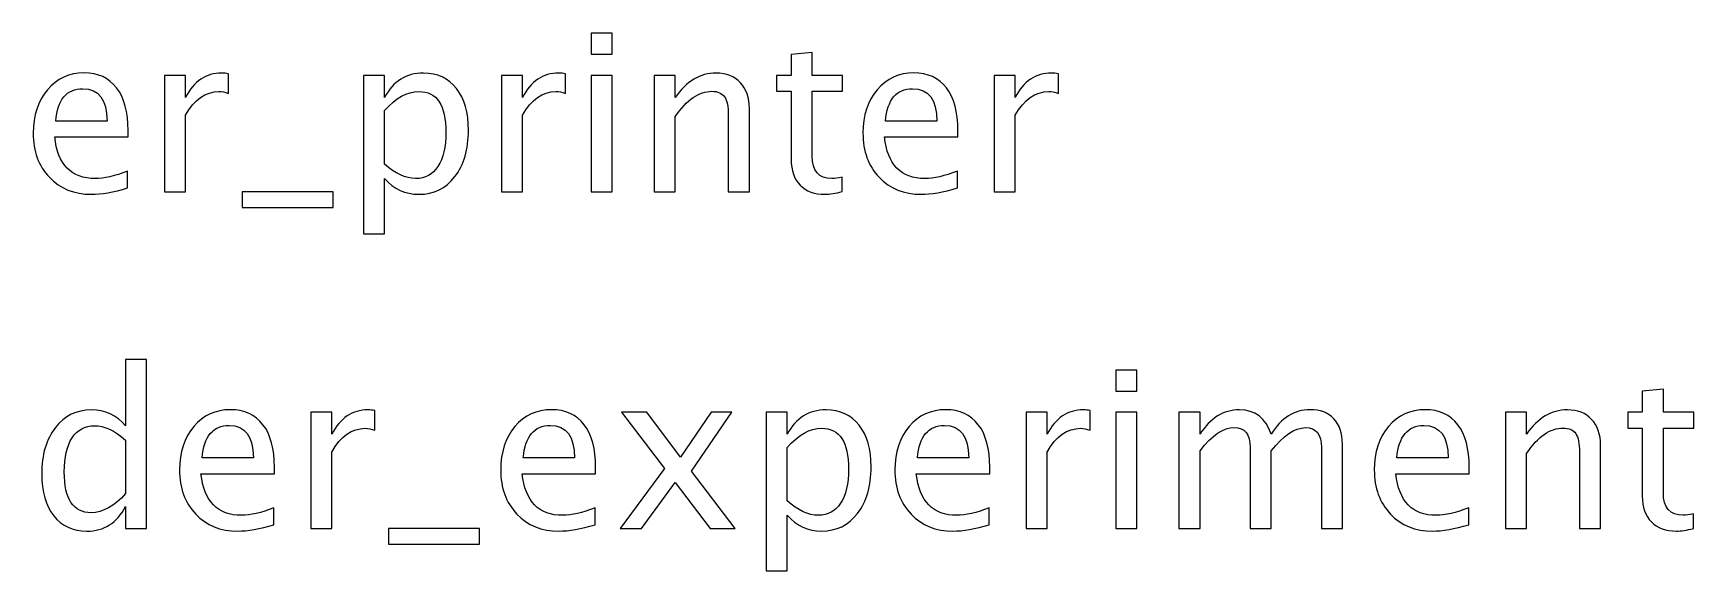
# Model space of a CAD drawing. Header units: centimetres. Extents: x -58 to 57, y -40 to 59.
# Drawn here: x 16.87 to 56.99, y 46.02 to 59 of the extents above; entities that cross this region are included whole.
import ezdxf

# ---------------------------------------------------------------- set-up
doc = ezdxf.new("R2010")
doc.units = ezdxf.units.CM
doc.header["$MEASUREMENT"] = 0
doc.layers.add('Layer 1', color=7, linetype='Continuous')

msp = doc.modelspace()

# ---------------------------------------------------------------- linework, layer by layer
at = {"layer": 'Layer 1'}
for points, knots in [([(30.34905, 58.48832), (30.34905, 58.48832), (30.34905, 58.99632), (30.34905, 58.99632), (30.34905, 58.99632), (30.34905, 58.99632), (30.85705, 58.99632), (30.85705, 58.99632), (30.85705, 58.99632), (30.85705, 58.99632), (30.85705, 58.48832), (30.85705, 58.48832), (30.85705, 58.48832), (30.85705, 58.48832), (30.34905, 58.48832), (30.34905, 58.48832)], [0, 0, 0, 0, 0.2, 0.2, 0.2, 0.2, 0.4, 0.4, 0.4, 0.4, 0.6, 0.6, 0.6, 0.6, 1, 1, 1, 1]), ([(36.41683, 55.17132), (36.25984, 55.12811), (36.12314, 55.10694), (36.0076, 55.10694), (36.0076, 55.10694), (35.74831, 55.10694), (35.54635, 55.18102), (35.40171, 55.32919), (35.40171, 55.32919), (35.25619, 55.47736), (35.18387, 55.68285), (35.18387, 55.94655), (35.18387, 55.94655), (35.18387, 55.94655), (35.18387, 57.59402), (35.18387, 57.59402), (35.18387, 57.59402), (35.18387, 57.59402), (34.83285, 57.59402), (34.83285, 57.59402), (34.83285, 57.59402), (34.83285, 57.59402), (34.83285, 57.97503), (34.83285, 57.97503), (34.83285, 57.97503), (34.83285, 57.97503), (35.18387, 57.97503), (35.18387, 57.97503), (35.18387, 57.97503), (35.18387, 57.97503), (35.18387, 58.48214), (35.18387, 58.48214), (35.18387, 58.48214), (35.18387, 58.48214), (35.69187, 58.53065), (35.69187, 58.53065), (35.69187, 58.53065), (35.69187, 58.53065), (35.69187, 57.97503), (35.69187, 57.97503), (35.69187, 57.97503), (35.69187, 57.97503), (36.42741, 57.97503), (36.42741, 57.97503), (36.42741, 57.97503), (36.42741, 57.97503), (36.42741, 57.59402), (36.42741, 57.59402), (36.42741, 57.59402), (36.42741, 57.59402), (35.69187, 57.59402), (35.69187, 57.59402), (35.69187, 57.59402), (35.69187, 57.59402), (35.69187, 56.03827), (35.69187, 56.03827), (35.69187, 56.03827), (35.69187, 55.67138), (35.8515, 55.48794), (36.16988, 55.48794), (36.16988, 55.48794), (36.23779, 55.48794), (36.31981, 55.49941), (36.41683, 55.52145), (36.41683, 55.52145), (36.41683, 55.52145), (36.41683, 55.17132), (36.41683, 55.17132)], [0, 0, 0, 0, 0.05555556, 0.05555556, 0.05555556, 0.05555556, 0.11111111, 0.11111111, 0.11111111, 0.11111111, 0.16666667, 0.16666667, 0.16666667, 0.16666667, 0.22222222, 0.22222222, 0.22222222, 0.22222222, 0.27777778, 0.27777778, 0.27777778, 0.27777778, 0.33333333, 0.33333333, 0.33333333, 0.33333333, 0.38888889, 0.38888889, 0.38888889, 0.38888889, 0.44444444, 0.44444444, 0.44444444, 0.44444444, 0.5, 0.5, 0.5, 0.5, 0.55555556, 0.55555556, 0.55555556, 0.55555556, 0.61111111, 0.61111111, 0.61111111, 0.61111111, 0.66666667, 0.66666667, 0.66666667, 0.66666667, 0.72222222, 0.72222222, 0.72222222, 0.72222222, 0.77777778, 0.77777778, 0.77777778, 0.77777778, 0.83333333, 0.83333333, 0.83333333, 0.83333333, 0.88888889, 0.88888889, 0.88888889, 0.88888889, 1, 1, 1, 1]), ([(19.15278, 55.2604), (18.81147, 55.15809), (18.51954, 55.10694), (18.27613, 55.10694), (18.27613, 55.10694), (17.86073, 55.10694), (17.52295, 55.24452), (17.26277, 55.51881), (17.26277, 55.51881), (17.0026, 55.79309), (16.87207, 56.14852), (16.87207, 56.58596), (16.87207, 56.58596), (16.87207, 57.01018), (16.98672, 57.35855), (17.21691, 57.63107), (17.21691, 57.63107), (17.4471, 57.90271), (17.74167, 58.03853), (18.10062, 58.03853), (18.10062, 58.03853), (18.44017, 58.03853), (18.70299, 57.9177), (18.8882, 57.67605), (18.8882, 57.67605), (19.0734, 57.43439), (19.16601, 57.0922), (19.16601, 56.64858), (19.16601, 56.64858), (19.16601, 56.64858), (19.16336, 56.49336), (19.16336, 56.49336), (19.16336, 56.49336), (19.16336, 56.49336), (17.39065, 56.49336), (17.39065, 56.49336), (17.39065, 56.49336), (17.46474, 55.82308), (17.79194, 55.48794), (18.37138, 55.48794), (18.37138, 55.48794), (18.58393, 55.48794), (18.8441, 55.54791), (19.15278, 55.66786), (19.15278, 55.66786), (19.15278, 55.66786), (19.15278, 55.2604), (19.15278, 55.2604)], [0, 0, 0, 0, 0.07692308, 0.07692308, 0.07692308, 0.07692308, 0.15384615, 0.15384615, 0.15384615, 0.15384615, 0.23076923, 0.23076923, 0.23076923, 0.23076923, 0.30769231, 0.30769231, 0.30769231, 0.30769231, 0.38461538, 0.38461538, 0.38461538, 0.38461538, 0.46153846, 0.46153846, 0.46153846, 0.46153846, 0.53846154, 0.53846154, 0.53846154, 0.53846154, 0.61538462, 0.61538462, 0.61538462, 0.61538462, 0.69230769, 0.69230769, 0.69230769, 0.69230769, 0.76923077, 0.76923077, 0.76923077, 0.76923077, 0.84615385, 0.84615385, 0.84615385, 0.84615385, 1, 1, 1, 1]), ([(20.04266, 55.17044), (20.04266, 55.17044), (20.04266, 57.97503), (20.04266, 57.97503), (20.04266, 57.97503), (20.04266, 57.97503), (20.55066, 57.97503), (20.55066, 57.97503), (20.55066, 57.97503), (20.55066, 57.97503), (20.55066, 57.44498), (20.55066, 57.44498), (20.55066, 57.44498), (20.75263, 57.83744), (21.04543, 58.03323), (21.42996, 58.03323), (21.42996, 58.03323), (21.48199, 58.03323), (21.53668, 58.02882), (21.59312, 58.02), (21.59312, 58.02), (21.59312, 58.02), (21.59312, 57.54464), (21.59312, 57.54464), (21.59312, 57.54464), (21.50493, 57.57374), (21.42731, 57.58873), (21.36029, 57.58873), (21.36029, 57.58873), (21.03749, 57.58873), (20.76762, 57.39823), (20.55066, 57.01635), (20.55066, 57.01635), (20.55066, 57.01635), (20.55066, 55.17044), (20.55066, 55.17044), (20.55066, 55.17044), (20.55066, 55.17044), (20.04266, 55.17044), (20.04266, 55.17044)], [0, 0, 0, 0, 0.09090909, 0.09090909, 0.09090909, 0.09090909, 0.18181818, 0.18181818, 0.18181818, 0.18181818, 0.27272727, 0.27272727, 0.27272727, 0.27272727, 0.36363636, 0.36363636, 0.36363636, 0.36363636, 0.45454545, 0.45454545, 0.45454545, 0.45454545, 0.54545455, 0.54545455, 0.54545455, 0.54545455, 0.63636364, 0.63636364, 0.63636364, 0.63636364, 0.72727273, 0.72727273, 0.72727273, 0.72727273, 0.81818182, 0.81818182, 0.81818182, 0.81818182, 1, 1, 1, 1]), ([(24.85366, 54.14915), (24.85366, 54.14915), (24.85366, 57.97503), (24.85366, 57.97503), (24.85366, 57.97503), (24.85366, 57.97503), (25.36166, 57.97503), (25.36166, 57.97503), (25.36166, 57.97503), (25.36166, 57.97503), (25.36166, 57.44498), (25.36166, 57.44498), (25.36166, 57.44498), (25.5698, 57.83744), (25.88289, 58.03323), (26.30005, 58.03323), (26.30005, 58.03323), (26.63784, 58.03323), (26.9033, 57.91064), (27.09733, 57.66458), (27.09733, 57.66458), (27.29136, 57.41852), (27.38837, 57.0825), (27.38837, 56.65652), (27.38837, 56.65652), (27.38837, 56.19261), (27.27813, 55.81779), (27.05852, 55.5338), (27.05852, 55.5338), (26.83892, 55.24893), (26.54964, 55.10694), (26.19157, 55.10694), (26.19157, 55.10694), (25.85908, 55.10694), (25.58215, 55.23394), (25.36166, 55.48882), (25.36166, 55.48882), (25.36166, 55.48882), (25.36166, 54.14915), (25.36166, 54.14915), (25.36166, 54.14915), (25.36166, 54.14915), (24.85366, 54.14915), (24.85366, 54.14915)], [0, 0, 0, 0, 0.08333333, 0.08333333, 0.08333333, 0.08333333, 0.16666667, 0.16666667, 0.16666667, 0.16666667, 0.25, 0.25, 0.25, 0.25, 0.33333333, 0.33333333, 0.33333333, 0.33333333, 0.41666667, 0.41666667, 0.41666667, 0.41666667, 0.5, 0.5, 0.5, 0.5, 0.58333333, 0.58333333, 0.58333333, 0.58333333, 0.66666667, 0.66666667, 0.66666667, 0.66666667, 0.75, 0.75, 0.75, 0.75, 0.83333333, 0.83333333, 0.83333333, 0.83333333, 1, 1, 1, 1]), ([(28.18388, 55.17044), (28.18388, 55.17044), (28.18388, 57.97503), (28.18388, 57.97503), (28.18388, 57.97503), (28.18388, 57.97503), (28.69188, 57.97503), (28.69188, 57.97503), (28.69188, 57.97503), (28.69188, 57.97503), (28.69188, 57.44498), (28.69188, 57.44498), (28.69188, 57.44498), (28.89385, 57.83744), (29.18665, 58.03323), (29.57118, 58.03323), (29.57118, 58.03323), (29.62321, 58.03323), (29.6779, 58.02882), (29.73434, 58.02), (29.73434, 58.02), (29.73434, 58.02), (29.73434, 57.54464), (29.73434, 57.54464), (29.73434, 57.54464), (29.64615, 57.57374), (29.56853, 57.58873), (29.50151, 57.58873), (29.50151, 57.58873), (29.17871, 57.58873), (28.90884, 57.39823), (28.69188, 57.01635), (28.69188, 57.01635), (28.69188, 57.01635), (28.69188, 55.17044), (28.69188, 55.17044), (28.69188, 55.17044), (28.69188, 55.17044), (28.18388, 55.17044), (28.18388, 55.17044)], [0, 0, 0, 0, 0.09090909, 0.09090909, 0.09090909, 0.09090909, 0.18181818, 0.18181818, 0.18181818, 0.18181818, 0.27272727, 0.27272727, 0.27272727, 0.27272727, 0.36363636, 0.36363636, 0.36363636, 0.36363636, 0.45454545, 0.45454545, 0.45454545, 0.45454545, 0.54545455, 0.54545455, 0.54545455, 0.54545455, 0.63636364, 0.63636364, 0.63636364, 0.63636364, 0.72727273, 0.72727273, 0.72727273, 0.72727273, 0.81818182, 0.81818182, 0.81818182, 0.81818182, 1, 1, 1, 1]), ([(30.34905, 55.17044), (30.34905, 55.17044), (30.34905, 57.97503), (30.34905, 57.97503), (30.34905, 57.97503), (30.34905, 57.97503), (30.85705, 57.97503), (30.85705, 57.97503), (30.85705, 57.97503), (30.85705, 57.97503), (30.85705, 55.17044), (30.85705, 55.17044), (30.85705, 55.17044), (30.85705, 55.17044), (30.34905, 55.17044), (30.34905, 55.17044)], [0, 0, 0, 0, 0.2, 0.2, 0.2, 0.2, 0.4, 0.4, 0.4, 0.4, 0.6, 0.6, 0.6, 0.6, 1, 1, 1, 1]), ([(31.87834, 55.17044), (31.87834, 55.17044), (31.87834, 57.97503), (31.87834, 57.97503), (31.87834, 57.97503), (31.87834, 57.97503), (32.38634, 57.97503), (32.38634, 57.97503), (32.38634, 57.97503), (32.38634, 57.97503), (32.38634, 57.44498), (32.38634, 57.44498), (32.38634, 57.44498), (32.65533, 57.83744), (32.98518, 58.03323), (33.375, 58.03323), (33.375, 58.03323), (33.62018, 58.03323), (33.81509, 57.9565), (33.95885, 57.80216), (33.95885, 57.80216), (34.10261, 57.64871), (34.17493, 57.44145), (34.17493, 57.18216), (34.17493, 57.18216), (34.17493, 57.18216), (34.17493, 55.17044), (34.17493, 55.17044), (34.17493, 55.17044), (34.17493, 55.17044), (33.66692, 55.17044), (33.66692, 55.17044), (33.66692, 55.17044), (33.66692, 55.17044), (33.66692, 57.01635), (33.66692, 57.01635), (33.66692, 57.01635), (33.66692, 57.22449), (33.63606, 57.37266), (33.5752, 57.46085), (33.5752, 57.46085), (33.51347, 57.54993), (33.41204, 57.59402), (33.27005, 57.59402), (33.27005, 57.59402), (32.95784, 57.59402), (32.66327, 57.3903), (32.38634, 56.98284), (32.38634, 56.98284), (32.38634, 56.98284), (32.38634, 55.17044), (32.38634, 55.17044), (32.38634, 55.17044), (32.38634, 55.17044), (31.87834, 55.17044), (31.87834, 55.17044)], [0, 0, 0, 0, 0.06666667, 0.06666667, 0.06666667, 0.06666667, 0.13333333, 0.13333333, 0.13333333, 0.13333333, 0.2, 0.2, 0.2, 0.2, 0.26666667, 0.26666667, 0.26666667, 0.26666667, 0.33333333, 0.33333333, 0.33333333, 0.33333333, 0.4, 0.4, 0.4, 0.4, 0.46666667, 0.46666667, 0.46666667, 0.46666667, 0.53333333, 0.53333333, 0.53333333, 0.53333333, 0.6, 0.6, 0.6, 0.6, 0.66666667, 0.66666667, 0.66666667, 0.66666667, 0.73333333, 0.73333333, 0.73333333, 0.73333333, 0.8, 0.8, 0.8, 0.8, 0.86666667, 0.86666667, 0.86666667, 0.86666667, 1, 1, 1, 1]), ([(39.20024, 55.2604), (38.85893, 55.15809), (38.567, 55.10694), (38.32359, 55.10694), (38.32359, 55.10694), (37.90819, 55.10694), (37.57041, 55.24452), (37.31023, 55.51881), (37.31023, 55.51881), (37.05006, 55.79309), (36.91953, 56.14852), (36.91953, 56.58596), (36.91953, 56.58596), (36.91953, 57.01018), (37.03418, 57.35855), (37.26437, 57.63107), (37.26437, 57.63107), (37.49456, 57.90271), (37.78913, 58.03853), (38.14808, 58.03853), (38.14808, 58.03853), (38.48763, 58.03853), (38.75045, 57.9177), (38.93566, 57.67605), (38.93566, 57.67605), (39.12086, 57.43439), (39.21347, 57.0922), (39.21347, 56.64858), (39.21347, 56.64858), (39.21347, 56.64858), (39.21082, 56.49336), (39.21082, 56.49336), (39.21082, 56.49336), (39.21082, 56.49336), (37.43811, 56.49336), (37.43811, 56.49336), (37.43811, 56.49336), (37.5122, 55.82308), (37.8394, 55.48794), (38.41884, 55.48794), (38.41884, 55.48794), (38.63139, 55.48794), (38.89156, 55.54791), (39.20024, 55.66786), (39.20024, 55.66786), (39.20024, 55.66786), (39.20024, 55.2604), (39.20024, 55.2604)], [0, 0, 0, 0, 0.07692308, 0.07692308, 0.07692308, 0.07692308, 0.15384615, 0.15384615, 0.15384615, 0.15384615, 0.23076923, 0.23076923, 0.23076923, 0.23076923, 0.30769231, 0.30769231, 0.30769231, 0.30769231, 0.38461538, 0.38461538, 0.38461538, 0.38461538, 0.46153846, 0.46153846, 0.46153846, 0.46153846, 0.53846154, 0.53846154, 0.53846154, 0.53846154, 0.61538462, 0.61538462, 0.61538462, 0.61538462, 0.69230769, 0.69230769, 0.69230769, 0.69230769, 0.76923077, 0.76923077, 0.76923077, 0.76923077, 0.84615385, 0.84615385, 0.84615385, 0.84615385, 1, 1, 1, 1]), ([(40.09012, 55.17044), (40.09012, 55.17044), (40.09012, 57.97503), (40.09012, 57.97503), (40.09012, 57.97503), (40.09012, 57.97503), (40.59812, 57.97503), (40.59812, 57.97503), (40.59812, 57.97503), (40.59812, 57.97503), (40.59812, 57.44498), (40.59812, 57.44498), (40.59812, 57.44498), (40.80009, 57.83744), (41.09289, 58.03323), (41.47742, 58.03323), (41.47742, 58.03323), (41.52945, 58.03323), (41.58414, 58.02882), (41.64058, 58.02), (41.64058, 58.02), (41.64058, 58.02), (41.64058, 57.54464), (41.64058, 57.54464), (41.64058, 57.54464), (41.55239, 57.57374), (41.47477, 57.58873), (41.40775, 57.58873), (41.40775, 57.58873), (41.08495, 57.58873), (40.81508, 57.39823), (40.59812, 57.01635), (40.59812, 57.01635), (40.59812, 57.01635), (40.59812, 55.17044), (40.59812, 55.17044), (40.59812, 55.17044), (40.59812, 55.17044), (40.09012, 55.17044), (40.09012, 55.17044)], [0, 0, 0, 0, 0.09090909, 0.09090909, 0.09090909, 0.09090909, 0.18181818, 0.18181818, 0.18181818, 0.18181818, 0.27272727, 0.27272727, 0.27272727, 0.27272727, 0.36363636, 0.36363636, 0.36363636, 0.36363636, 0.45454545, 0.45454545, 0.45454545, 0.45454545, 0.54545455, 0.54545455, 0.54545455, 0.54545455, 0.63636364, 0.63636364, 0.63636364, 0.63636364, 0.72727273, 0.72727273, 0.72727273, 0.72727273, 0.81818182, 0.81818182, 0.81818182, 0.81818182, 1, 1, 1, 1]), ([(17.41711, 56.87436), (17.41711, 56.87436), (18.65536, 56.87436), (18.65536, 56.87436), (18.65536, 56.87436), (18.65536, 57.39647), (18.46045, 57.65752), (18.07152, 57.65752), (18.07152, 57.65752), (17.67993, 57.65752), (17.46209, 57.39647), (17.41711, 56.87436)], [0, 0, 0, 0, 0.25, 0.25, 0.25, 0.25, 0.5, 0.5, 0.5, 0.5, 1, 1, 1, 1]), ([(25.36166, 55.83895), (25.6236, 55.60524), (25.87319, 55.48794), (26.11043, 55.48794), (26.11043, 55.48794), (26.34415, 55.48794), (26.52495, 55.58584), (26.65195, 55.78075), (26.65195, 55.78075), (26.77983, 55.97566), (26.84333, 56.24994), (26.84333, 56.60448), (26.84333, 56.60448), (26.84333, 57.26065), (26.62637, 57.58873), (26.19245, 57.58873), (26.19245, 57.58873), (25.90847, 57.58873), (25.63154, 57.43527), (25.36166, 57.12748), (25.36166, 57.12748), (25.36166, 57.12748), (25.36166, 55.83895), (25.36166, 55.83895)], [0, 0, 0, 0, 0.14285714, 0.14285714, 0.14285714, 0.14285714, 0.28571429, 0.28571429, 0.28571429, 0.28571429, 0.42857143, 0.42857143, 0.42857143, 0.42857143, 0.57142857, 0.57142857, 0.57142857, 0.57142857, 0.71428571, 0.71428571, 0.71428571, 0.71428571, 1, 1, 1, 1]), ([(37.46457, 56.87436), (37.46457, 56.87436), (38.70282, 56.87436), (38.70282, 56.87436), (38.70282, 56.87436), (38.70282, 57.39647), (38.50791, 57.65752), (38.11898, 57.65752), (38.11898, 57.65752), (37.72739, 57.65752), (37.50955, 57.39647), (37.46457, 56.87436)], [0, 0, 0, 0, 0.25, 0.25, 0.25, 0.25, 0.5, 0.5, 0.5, 0.5, 1, 1, 1, 1]), ([(21.92208, 54.78944), (21.92208, 54.78944), (21.92208, 55.17044), (21.92208, 55.17044), (21.92208, 55.17044), (21.92208, 55.17044), (24.12341, 55.17044), (24.12341, 55.17044), (24.12341, 55.17044), (24.12341, 55.17044), (24.12341, 54.78944), (24.12341, 54.78944), (24.12341, 54.78944), (24.12341, 54.78944), (21.92208, 54.78944), (21.92208, 54.78944)], [0, 0, 0, 0, 0.2, 0.2, 0.2, 0.2, 0.4, 0.4, 0.4, 0.4, 0.6, 0.6, 0.6, 0.6, 1, 1, 1, 1]), ([(19.10383, 47.03891), (19.10383, 47.03891), (19.10383, 47.56543), (19.10383, 47.56543), (19.10383, 47.56543), (18.89657, 47.17208), (18.58436, 46.97541), (18.1672, 46.97541), (18.1672, 46.97541), (17.82854, 46.97541), (17.56219, 47.098), (17.36816, 47.34406), (17.36816, 47.34406), (17.17413, 47.59013), (17.07712, 47.92615), (17.07712, 48.35213), (17.07712, 48.35213), (17.07712, 48.81779), (17.18736, 49.19262), (17.40697, 49.47661), (17.40697, 49.47661), (17.62745, 49.75971), (17.91673, 49.9017), (18.27568, 49.9017), (18.27568, 49.9017), (18.60818, 49.9017), (18.88511, 49.7747), (19.10383, 49.51982), (19.10383, 49.51982), (19.10383, 49.51982), (19.10383, 51.11879), (19.10383, 51.11879), (19.10383, 51.11879), (19.10383, 51.11879), (19.61183, 51.11879), (19.61183, 51.11879), (19.61183, 51.11879), (19.61183, 51.11879), (19.61183, 47.03891), (19.61183, 47.03891), (19.61183, 47.03891), (19.61183, 47.03891), (19.10383, 47.03891), (19.10383, 47.03891)], [0, 0, 0, 0, 0.08333333, 0.08333333, 0.08333333, 0.08333333, 0.16666667, 0.16666667, 0.16666667, 0.16666667, 0.25, 0.25, 0.25, 0.25, 0.33333333, 0.33333333, 0.33333333, 0.33333333, 0.41666667, 0.41666667, 0.41666667, 0.41666667, 0.5, 0.5, 0.5, 0.5, 0.58333333, 0.58333333, 0.58333333, 0.58333333, 0.66666667, 0.66666667, 0.66666667, 0.66666667, 0.75, 0.75, 0.75, 0.75, 0.83333333, 0.83333333, 0.83333333, 0.83333333, 1, 1, 1, 1]), ([(43.02656, 50.35679), (43.02656, 50.35679), (43.02656, 50.86479), (43.02656, 50.86479), (43.02656, 50.86479), (43.02656, 50.86479), (43.53456, 50.86479), (43.53456, 50.86479), (43.53456, 50.86479), (43.53456, 50.86479), (43.53456, 50.35679), (43.53456, 50.35679), (43.53456, 50.35679), (43.53456, 50.35679), (43.02656, 50.35679), (43.02656, 50.35679)], [0, 0, 0, 0, 0.2, 0.2, 0.2, 0.2, 0.4, 0.4, 0.4, 0.4, 0.6, 0.6, 0.6, 0.6, 1, 1, 1, 1]), ([(56.98334, 47.03979), (56.82635, 46.99658), (56.68965, 46.97541), (56.57411, 46.97541), (56.57411, 46.97541), (56.31482, 46.97541), (56.11286, 47.04949), (55.96822, 47.19766), (55.96822, 47.19766), (55.8227, 47.34583), (55.75038, 47.55132), (55.75038, 47.81502), (55.75038, 47.81502), (55.75038, 47.81502), (55.75038, 49.46249), (55.75038, 49.46249), (55.75038, 49.46249), (55.75038, 49.46249), (55.39936, 49.46249), (55.39936, 49.46249), (55.39936, 49.46249), (55.39936, 49.46249), (55.39936, 49.8435), (55.39936, 49.8435), (55.39936, 49.8435), (55.39936, 49.8435), (55.75038, 49.8435), (55.75038, 49.8435), (55.75038, 49.8435), (55.75038, 49.8435), (55.75038, 50.35061), (55.75038, 50.35061), (55.75038, 50.35061), (55.75038, 50.35061), (56.25838, 50.39912), (56.25838, 50.39912), (56.25838, 50.39912), (56.25838, 50.39912), (56.25838, 49.8435), (56.25838, 49.8435), (56.25838, 49.8435), (56.25838, 49.8435), (56.99392, 49.8435), (56.99392, 49.8435), (56.99392, 49.8435), (56.99392, 49.8435), (56.99392, 49.46249), (56.99392, 49.46249), (56.99392, 49.46249), (56.99392, 49.46249), (56.25838, 49.46249), (56.25838, 49.46249), (56.25838, 49.46249), (56.25838, 49.46249), (56.25838, 47.90674), (56.25838, 47.90674), (56.25838, 47.90674), (56.25838, 47.53985), (56.41801, 47.35641), (56.73639, 47.35641), (56.73639, 47.35641), (56.8043, 47.35641), (56.88632, 47.36788), (56.98334, 47.38992), (56.98334, 47.38992), (56.98334, 47.38992), (56.98334, 47.03979), (56.98334, 47.03979)], [0, 0, 0, 0, 0.05555556, 0.05555556, 0.05555556, 0.05555556, 0.11111111, 0.11111111, 0.11111111, 0.11111111, 0.16666667, 0.16666667, 0.16666667, 0.16666667, 0.22222222, 0.22222222, 0.22222222, 0.22222222, 0.27777778, 0.27777778, 0.27777778, 0.27777778, 0.33333333, 0.33333333, 0.33333333, 0.33333333, 0.38888889, 0.38888889, 0.38888889, 0.38888889, 0.44444444, 0.44444444, 0.44444444, 0.44444444, 0.5, 0.5, 0.5, 0.5, 0.55555556, 0.55555556, 0.55555556, 0.55555556, 0.61111111, 0.61111111, 0.61111111, 0.61111111, 0.66666667, 0.66666667, 0.66666667, 0.66666667, 0.72222222, 0.72222222, 0.72222222, 0.72222222, 0.77777778, 0.77777778, 0.77777778, 0.77777778, 0.83333333, 0.83333333, 0.83333333, 0.83333333, 0.88888889, 0.88888889, 0.88888889, 0.88888889, 1, 1, 1, 1]), ([(22.68805, 47.12887), (22.34674, 47.02656), (22.05481, 46.97541), (21.8114, 46.97541), (21.8114, 46.97541), (21.396, 46.97541), (21.05822, 47.11299), (20.79804, 47.38728), (20.79804, 47.38728), (20.53787, 47.66156), (20.40734, 48.01699), (20.40734, 48.45443), (20.40734, 48.45443), (20.40734, 48.87865), (20.52199, 49.22702), (20.75218, 49.49954), (20.75218, 49.49954), (20.98237, 49.77118), (21.27694, 49.907), (21.63589, 49.907), (21.63589, 49.907), (21.97544, 49.907), (22.23826, 49.78617), (22.42347, 49.54452), (22.42347, 49.54452), (22.60867, 49.30286), (22.70128, 48.96067), (22.70128, 48.51705), (22.70128, 48.51705), (22.70128, 48.51705), (22.69863, 48.36183), (22.69863, 48.36183), (22.69863, 48.36183), (22.69863, 48.36183), (20.92592, 48.36183), (20.92592, 48.36183), (20.92592, 48.36183), (21.00001, 47.69155), (21.32721, 47.35641), (21.90665, 47.35641), (21.90665, 47.35641), (22.1192, 47.35641), (22.37937, 47.41638), (22.68805, 47.53633), (22.68805, 47.53633), (22.68805, 47.53633), (22.68805, 47.12887), (22.68805, 47.12887)], [0, 0, 0, 0, 0.07692308, 0.07692308, 0.07692308, 0.07692308, 0.15384615, 0.15384615, 0.15384615, 0.15384615, 0.23076923, 0.23076923, 0.23076923, 0.23076923, 0.30769231, 0.30769231, 0.30769231, 0.30769231, 0.38461538, 0.38461538, 0.38461538, 0.38461538, 0.46153846, 0.46153846, 0.46153846, 0.46153846, 0.53846154, 0.53846154, 0.53846154, 0.53846154, 0.61538462, 0.61538462, 0.61538462, 0.61538462, 0.69230769, 0.69230769, 0.69230769, 0.69230769, 0.76923077, 0.76923077, 0.76923077, 0.76923077, 0.84615385, 0.84615385, 0.84615385, 0.84615385, 1, 1, 1, 1]), ([(23.57793, 47.03891), (23.57793, 47.03891), (23.57793, 49.8435), (23.57793, 49.8435), (23.57793, 49.8435), (23.57793, 49.8435), (24.08593, 49.8435), (24.08593, 49.8435), (24.08593, 49.8435), (24.08593, 49.8435), (24.08593, 49.31345), (24.08593, 49.31345), (24.08593, 49.31345), (24.2879, 49.70591), (24.5807, 49.9017), (24.96523, 49.9017), (24.96523, 49.9017), (25.01726, 49.9017), (25.07195, 49.89729), (25.12839, 49.88847), (25.12839, 49.88847), (25.12839, 49.88847), (25.12839, 49.41311), (25.12839, 49.41311), (25.12839, 49.41311), (25.0402, 49.44221), (24.96258, 49.4572), (24.89556, 49.4572), (24.89556, 49.4572), (24.57276, 49.4572), (24.30289, 49.2667), (24.08593, 48.88482), (24.08593, 48.88482), (24.08593, 48.88482), (24.08593, 47.03891), (24.08593, 47.03891), (24.08593, 47.03891), (24.08593, 47.03891), (23.57793, 47.03891), (23.57793, 47.03891)], [0, 0, 0, 0, 0.09090909, 0.09090909, 0.09090909, 0.09090909, 0.18181818, 0.18181818, 0.18181818, 0.18181818, 0.27272727, 0.27272727, 0.27272727, 0.27272727, 0.36363636, 0.36363636, 0.36363636, 0.36363636, 0.45454545, 0.45454545, 0.45454545, 0.45454545, 0.54545455, 0.54545455, 0.54545455, 0.54545455, 0.63636364, 0.63636364, 0.63636364, 0.63636364, 0.72727273, 0.72727273, 0.72727273, 0.72727273, 0.81818182, 0.81818182, 0.81818182, 0.81818182, 1, 1, 1, 1]), ([(30.44739, 47.12887), (30.10608, 47.02656), (29.81415, 46.97541), (29.57074, 46.97541), (29.57074, 46.97541), (29.15534, 46.97541), (28.81756, 47.11299), (28.55738, 47.38728), (28.55738, 47.38728), (28.29721, 47.66156), (28.16668, 48.01699), (28.16668, 48.45443), (28.16668, 48.45443), (28.16668, 48.87865), (28.28133, 49.22702), (28.51152, 49.49954), (28.51152, 49.49954), (28.74171, 49.77118), (29.03628, 49.907), (29.39523, 49.907), (29.39523, 49.907), (29.73478, 49.907), (29.9976, 49.78617), (30.18281, 49.54452), (30.18281, 49.54452), (30.36801, 49.30286), (30.46062, 48.96067), (30.46062, 48.51705), (30.46062, 48.51705), (30.46062, 48.51705), (30.45797, 48.36183), (30.45797, 48.36183), (30.45797, 48.36183), (30.45797, 48.36183), (28.68526, 48.36183), (28.68526, 48.36183), (28.68526, 48.36183), (28.75935, 47.69155), (29.08655, 47.35641), (29.66599, 47.35641), (29.66599, 47.35641), (29.87854, 47.35641), (30.13871, 47.41638), (30.44739, 47.53633), (30.44739, 47.53633), (30.44739, 47.53633), (30.44739, 47.12887), (30.44739, 47.12887)], [0, 0, 0, 0, 0.07692308, 0.07692308, 0.07692308, 0.07692308, 0.15384615, 0.15384615, 0.15384615, 0.15384615, 0.23076923, 0.23076923, 0.23076923, 0.23076923, 0.30769231, 0.30769231, 0.30769231, 0.30769231, 0.38461538, 0.38461538, 0.38461538, 0.38461538, 0.46153846, 0.46153846, 0.46153846, 0.46153846, 0.53846154, 0.53846154, 0.53846154, 0.53846154, 0.61538462, 0.61538462, 0.61538462, 0.61538462, 0.69230769, 0.69230769, 0.69230769, 0.69230769, 0.76923077, 0.76923077, 0.76923077, 0.76923077, 0.84615385, 0.84615385, 0.84615385, 0.84615385, 1, 1, 1, 1]), ([(31.05681, 47.03891), (31.05681, 47.03891), (32.12485, 48.48618), (32.12485, 48.48618), (32.12485, 48.48618), (32.12485, 48.48618), (31.08856, 49.8435), (31.08856, 49.8435), (31.08856, 49.8435), (31.08856, 49.8435), (31.69446, 49.8435), (31.69446, 49.8435), (31.69446, 49.8435), (31.69446, 49.8435), (32.5129, 48.76311), (32.5129, 48.76311), (32.5129, 48.76311), (32.5129, 48.76311), (33.25374, 49.8435), (33.25374, 49.8435), (33.25374, 49.8435), (33.25374, 49.8435), (33.75027, 49.8435), (33.75027, 49.8435), (33.75027, 49.8435), (33.75027, 49.8435), (32.78013, 48.42092), (32.78013, 48.42092), (32.78013, 48.42092), (32.78013, 48.42092), (33.83494, 47.03891), (33.83494, 47.03891), (33.83494, 47.03891), (33.83494, 47.03891), (33.22904, 47.03891), (33.22904, 47.03891), (33.22904, 47.03891), (33.22904, 47.03891), (32.38414, 48.15016), (32.38414, 48.15016), (32.38414, 48.15016), (32.38414, 48.15016), (31.56658, 47.03891), (31.56658, 47.03891), (31.56658, 47.03891), (31.56658, 47.03891), (31.05681, 47.03891), (31.05681, 47.03891)], [0, 0, 0, 0, 0.07692308, 0.07692308, 0.07692308, 0.07692308, 0.15384615, 0.15384615, 0.15384615, 0.15384615, 0.23076923, 0.23076923, 0.23076923, 0.23076923, 0.30769231, 0.30769231, 0.30769231, 0.30769231, 0.38461538, 0.38461538, 0.38461538, 0.38461538, 0.46153846, 0.46153846, 0.46153846, 0.46153846, 0.53846154, 0.53846154, 0.53846154, 0.53846154, 0.61538462, 0.61538462, 0.61538462, 0.61538462, 0.69230769, 0.69230769, 0.69230769, 0.69230769, 0.76923077, 0.76923077, 0.76923077, 0.76923077, 0.84615385, 0.84615385, 0.84615385, 0.84615385, 1, 1, 1, 1]), ([(34.58283, 46.01762), (34.58283, 46.01762), (34.58283, 49.8435), (34.58283, 49.8435), (34.58283, 49.8435), (34.58283, 49.8435), (35.09083, 49.8435), (35.09083, 49.8435), (35.09083, 49.8435), (35.09083, 49.8435), (35.09083, 49.31345), (35.09083, 49.31345), (35.09083, 49.31345), (35.29897, 49.70591), (35.61206, 49.9017), (36.02922, 49.9017), (36.02922, 49.9017), (36.36701, 49.9017), (36.63247, 49.77911), (36.8265, 49.53305), (36.8265, 49.53305), (37.02053, 49.28699), (37.11754, 48.95097), (37.11754, 48.52499), (37.11754, 48.52499), (37.11754, 48.06108), (37.0073, 47.68626), (36.78769, 47.40227), (36.78769, 47.40227), (36.56809, 47.1174), (36.27881, 46.97541), (35.92074, 46.97541), (35.92074, 46.97541), (35.58825, 46.97541), (35.31132, 47.10241), (35.09083, 47.35729), (35.09083, 47.35729), (35.09083, 47.35729), (35.09083, 46.01762), (35.09083, 46.01762), (35.09083, 46.01762), (35.09083, 46.01762), (34.58283, 46.01762), (34.58283, 46.01762)], [0, 0, 0, 0, 0.08333333, 0.08333333, 0.08333333, 0.08333333, 0.16666667, 0.16666667, 0.16666667, 0.16666667, 0.25, 0.25, 0.25, 0.25, 0.33333333, 0.33333333, 0.33333333, 0.33333333, 0.41666667, 0.41666667, 0.41666667, 0.41666667, 0.5, 0.5, 0.5, 0.5, 0.58333333, 0.58333333, 0.58333333, 0.58333333, 0.66666667, 0.66666667, 0.66666667, 0.66666667, 0.75, 0.75, 0.75, 0.75, 0.83333333, 0.83333333, 0.83333333, 0.83333333, 1, 1, 1, 1]), ([(39.97151, 47.12887), (39.6302, 47.02656), (39.33827, 46.97541), (39.09486, 46.97541), (39.09486, 46.97541), (38.67946, 46.97541), (38.34168, 47.11299), (38.0815, 47.38728), (38.0815, 47.38728), (37.82133, 47.66156), (37.6908, 48.01699), (37.6908, 48.45443), (37.6908, 48.45443), (37.6908, 48.87865), (37.80545, 49.22702), (38.03564, 49.49954), (38.03564, 49.49954), (38.26583, 49.77118), (38.5604, 49.907), (38.91935, 49.907), (38.91935, 49.907), (39.2589, 49.907), (39.52172, 49.78617), (39.70693, 49.54452), (39.70693, 49.54452), (39.89213, 49.30286), (39.98474, 48.96067), (39.98474, 48.51705), (39.98474, 48.51705), (39.98474, 48.51705), (39.98209, 48.36183), (39.98209, 48.36183), (39.98209, 48.36183), (39.98209, 48.36183), (38.20938, 48.36183), (38.20938, 48.36183), (38.20938, 48.36183), (38.28347, 47.69155), (38.61067, 47.35641), (39.19011, 47.35641), (39.19011, 47.35641), (39.40266, 47.35641), (39.66283, 47.41638), (39.97151, 47.53633), (39.97151, 47.53633), (39.97151, 47.53633), (39.97151, 47.12887), (39.97151, 47.12887)], [0, 0, 0, 0, 0.07692308, 0.07692308, 0.07692308, 0.07692308, 0.15384615, 0.15384615, 0.15384615, 0.15384615, 0.23076923, 0.23076923, 0.23076923, 0.23076923, 0.30769231, 0.30769231, 0.30769231, 0.30769231, 0.38461538, 0.38461538, 0.38461538, 0.38461538, 0.46153846, 0.46153846, 0.46153846, 0.46153846, 0.53846154, 0.53846154, 0.53846154, 0.53846154, 0.61538462, 0.61538462, 0.61538462, 0.61538462, 0.69230769, 0.69230769, 0.69230769, 0.69230769, 0.76923077, 0.76923077, 0.76923077, 0.76923077, 0.84615385, 0.84615385, 0.84615385, 0.84615385, 1, 1, 1, 1]), ([(40.86139, 47.03891), (40.86139, 47.03891), (40.86139, 49.8435), (40.86139, 49.8435), (40.86139, 49.8435), (40.86139, 49.8435), (41.36939, 49.8435), (41.36939, 49.8435), (41.36939, 49.8435), (41.36939, 49.8435), (41.36939, 49.31345), (41.36939, 49.31345), (41.36939, 49.31345), (41.57136, 49.70591), (41.86416, 49.9017), (42.24869, 49.9017), (42.24869, 49.9017), (42.30072, 49.9017), (42.35541, 49.89729), (42.41185, 49.88847), (42.41185, 49.88847), (42.41185, 49.88847), (42.41185, 49.41311), (42.41185, 49.41311), (42.41185, 49.41311), (42.32366, 49.44221), (42.24604, 49.4572), (42.17902, 49.4572), (42.17902, 49.4572), (41.85622, 49.4572), (41.58635, 49.2667), (41.36939, 48.88482), (41.36939, 48.88482), (41.36939, 48.88482), (41.36939, 47.03891), (41.36939, 47.03891), (41.36939, 47.03891), (41.36939, 47.03891), (40.86139, 47.03891), (40.86139, 47.03891)], [0, 0, 0, 0, 0.09090909, 0.09090909, 0.09090909, 0.09090909, 0.18181818, 0.18181818, 0.18181818, 0.18181818, 0.27272727, 0.27272727, 0.27272727, 0.27272727, 0.36363636, 0.36363636, 0.36363636, 0.36363636, 0.45454545, 0.45454545, 0.45454545, 0.45454545, 0.54545455, 0.54545455, 0.54545455, 0.54545455, 0.63636364, 0.63636364, 0.63636364, 0.63636364, 0.72727273, 0.72727273, 0.72727273, 0.72727273, 0.81818182, 0.81818182, 0.81818182, 0.81818182, 1, 1, 1, 1]), ([(43.02656, 47.03891), (43.02656, 47.03891), (43.02656, 49.8435), (43.02656, 49.8435), (43.02656, 49.8435), (43.02656, 49.8435), (43.53456, 49.8435), (43.53456, 49.8435), (43.53456, 49.8435), (43.53456, 49.8435), (43.53456, 47.03891), (43.53456, 47.03891), (43.53456, 47.03891), (43.53456, 47.03891), (43.02656, 47.03891), (43.02656, 47.03891)], [0, 0, 0, 0, 0.2, 0.2, 0.2, 0.2, 0.4, 0.4, 0.4, 0.4, 0.6, 0.6, 0.6, 0.6, 1, 1, 1, 1]), ([(44.55585, 47.03891), (44.55585, 47.03891), (44.55585, 49.8435), (44.55585, 49.8435), (44.55585, 49.8435), (44.55585, 49.8435), (45.06385, 49.8435), (45.06385, 49.8435), (45.06385, 49.8435), (45.06385, 49.8435), (45.06385, 49.31345), (45.06385, 49.31345), (45.06385, 49.31345), (45.31168, 49.70591), (45.62918, 49.9017), (46.01812, 49.9017), (46.01812, 49.9017), (46.39294, 49.9017), (46.64782, 49.70591), (46.78364, 49.31345), (46.78364, 49.31345), (47.02441, 49.70944), (47.33839, 49.907), (47.7238, 49.907), (47.7238, 49.907), (47.96986, 49.907), (48.16124, 49.83468), (48.29794, 49.68915), (48.29794, 49.68915), (48.43464, 49.54363), (48.50344, 49.3399), (48.50344, 49.07797), (48.50344, 49.07797), (48.50344, 49.07797), (48.50344, 47.03891), (48.50344, 47.03891), (48.50344, 47.03891), (48.50344, 47.03891), (47.99544, 47.03891), (47.99544, 47.03891), (47.99544, 47.03891), (47.99544, 47.03891), (47.99544, 48.99418), (47.99544, 48.99418), (47.99544, 48.99418), (47.99544, 49.31345), (47.86844, 49.47308), (47.61444, 49.47308), (47.61444, 49.47308), (47.35073, 49.47308), (47.0738, 49.28699), (46.78364, 48.91393), (46.78364, 48.91393), (46.78364, 48.91393), (46.78364, 47.03891), (46.78364, 47.03891), (46.78364, 47.03891), (46.78364, 47.03891), (46.27564, 47.03891), (46.27564, 47.03891), (46.27564, 47.03891), (46.27564, 47.03891), (46.27564, 48.99595), (46.27564, 48.99595), (46.27564, 48.99595), (46.27564, 49.31786), (46.14688, 49.47837), (45.88847, 49.47837), (45.88847, 49.47837), (45.63182, 49.47837), (45.35666, 49.2914), (45.06385, 48.91657), (45.06385, 48.91657), (45.06385, 48.91657), (45.06385, 47.03891), (45.06385, 47.03891), (45.06385, 47.03891), (45.06385, 47.03891), (44.55585, 47.03891), (44.55585, 47.03891)], [0, 0, 0, 0, 0.04761905, 0.04761905, 0.04761905, 0.04761905, 0.0952381, 0.0952381, 0.0952381, 0.0952381, 0.14285714, 0.14285714, 0.14285714, 0.14285714, 0.19047619, 0.19047619, 0.19047619, 0.19047619, 0.23809524, 0.23809524, 0.23809524, 0.23809524, 0.28571429, 0.28571429, 0.28571429, 0.28571429, 0.33333333, 0.33333333, 0.33333333, 0.33333333, 0.38095238, 0.38095238, 0.38095238, 0.38095238, 0.42857143, 0.42857143, 0.42857143, 0.42857143, 0.47619048, 0.47619048, 0.47619048, 0.47619048, 0.52380952, 0.52380952, 0.52380952, 0.52380952, 0.57142857, 0.57142857, 0.57142857, 0.57142857, 0.61904762, 0.61904762, 0.61904762, 0.61904762, 0.66666667, 0.66666667, 0.66666667, 0.66666667, 0.71428571, 0.71428571, 0.71428571, 0.71428571, 0.76190476, 0.76190476, 0.76190476, 0.76190476, 0.80952381, 0.80952381, 0.80952381, 0.80952381, 0.85714286, 0.85714286, 0.85714286, 0.85714286, 0.9047619, 0.9047619, 0.9047619, 0.9047619, 1, 1, 1, 1]), ([(51.55497, 47.12887), (51.21366, 47.02656), (50.92173, 46.97541), (50.67832, 46.97541), (50.67832, 46.97541), (50.26292, 46.97541), (49.92514, 47.11299), (49.66496, 47.38728), (49.66496, 47.38728), (49.40479, 47.66156), (49.27426, 48.01699), (49.27426, 48.45443), (49.27426, 48.45443), (49.27426, 48.87865), (49.38891, 49.22702), (49.6191, 49.49954), (49.6191, 49.49954), (49.84929, 49.77118), (50.14386, 49.907), (50.50281, 49.907), (50.50281, 49.907), (50.84236, 49.907), (51.10518, 49.78617), (51.29039, 49.54452), (51.29039, 49.54452), (51.47559, 49.30286), (51.5682, 48.96067), (51.5682, 48.51705), (51.5682, 48.51705), (51.5682, 48.51705), (51.56555, 48.36183), (51.56555, 48.36183), (51.56555, 48.36183), (51.56555, 48.36183), (49.79284, 48.36183), (49.79284, 48.36183), (49.79284, 48.36183), (49.86693, 47.69155), (50.19413, 47.35641), (50.77357, 47.35641), (50.77357, 47.35641), (50.98612, 47.35641), (51.24629, 47.41638), (51.55497, 47.53633), (51.55497, 47.53633), (51.55497, 47.53633), (51.55497, 47.12887), (51.55497, 47.12887)], [0, 0, 0, 0, 0.07692308, 0.07692308, 0.07692308, 0.07692308, 0.15384615, 0.15384615, 0.15384615, 0.15384615, 0.23076923, 0.23076923, 0.23076923, 0.23076923, 0.30769231, 0.30769231, 0.30769231, 0.30769231, 0.38461538, 0.38461538, 0.38461538, 0.38461538, 0.46153846, 0.46153846, 0.46153846, 0.46153846, 0.53846154, 0.53846154, 0.53846154, 0.53846154, 0.61538462, 0.61538462, 0.61538462, 0.61538462, 0.69230769, 0.69230769, 0.69230769, 0.69230769, 0.76923077, 0.76923077, 0.76923077, 0.76923077, 0.84615385, 0.84615385, 0.84615385, 0.84615385, 1, 1, 1, 1]), ([(52.44485, 47.03891), (52.44485, 47.03891), (52.44485, 49.8435), (52.44485, 49.8435), (52.44485, 49.8435), (52.44485, 49.8435), (52.95285, 49.8435), (52.95285, 49.8435), (52.95285, 49.8435), (52.95285, 49.8435), (52.95285, 49.31345), (52.95285, 49.31345), (52.95285, 49.31345), (53.22184, 49.70591), (53.55169, 49.9017), (53.94151, 49.9017), (53.94151, 49.9017), (54.18669, 49.9017), (54.3816, 49.82497), (54.52536, 49.67063), (54.52536, 49.67063), (54.66912, 49.51718), (54.74144, 49.30992), (54.74144, 49.05063), (54.74144, 49.05063), (54.74144, 49.05063), (54.74144, 47.03891), (54.74144, 47.03891), (54.74144, 47.03891), (54.74144, 47.03891), (54.23343, 47.03891), (54.23343, 47.03891), (54.23343, 47.03891), (54.23343, 47.03891), (54.23343, 48.88482), (54.23343, 48.88482), (54.23343, 48.88482), (54.23343, 49.09296), (54.20257, 49.24113), (54.14171, 49.32932), (54.14171, 49.32932), (54.07998, 49.4184), (53.97855, 49.46249), (53.83656, 49.46249), (53.83656, 49.46249), (53.52435, 49.46249), (53.22978, 49.25877), (52.95285, 48.85131), (52.95285, 48.85131), (52.95285, 48.85131), (52.95285, 47.03891), (52.95285, 47.03891), (52.95285, 47.03891), (52.95285, 47.03891), (52.44485, 47.03891), (52.44485, 47.03891)], [0, 0, 0, 0, 0.06666667, 0.06666667, 0.06666667, 0.06666667, 0.13333333, 0.13333333, 0.13333333, 0.13333333, 0.2, 0.2, 0.2, 0.2, 0.26666667, 0.26666667, 0.26666667, 0.26666667, 0.33333333, 0.33333333, 0.33333333, 0.33333333, 0.4, 0.4, 0.4, 0.4, 0.46666667, 0.46666667, 0.46666667, 0.46666667, 0.53333333, 0.53333333, 0.53333333, 0.53333333, 0.6, 0.6, 0.6, 0.6, 0.66666667, 0.66666667, 0.66666667, 0.66666667, 0.73333333, 0.73333333, 0.73333333, 0.73333333, 0.8, 0.8, 0.8, 0.8, 0.86666667, 0.86666667, 0.86666667, 0.86666667, 1, 1, 1, 1]), ([(19.10383, 49.17233), (18.84013, 49.40429), (18.59054, 49.5207), (18.35418, 49.5207), (18.35418, 49.5207), (18.12134, 49.5207), (17.94143, 49.42369), (17.81354, 49.22878), (17.81354, 49.22878), (17.68566, 49.03475), (17.62216, 48.75958), (17.62216, 48.40328), (17.62216, 48.40328), (17.62216, 47.74799), (17.83912, 47.41991), (18.27392, 47.41991), (18.27392, 47.41991), (18.55614, 47.41991), (18.83307, 47.57425), (19.10383, 47.88205), (19.10383, 47.88205), (19.10383, 47.88205), (19.10383, 49.17233), (19.10383, 49.17233)], [0, 0, 0, 0, 0.14285714, 0.14285714, 0.14285714, 0.14285714, 0.28571429, 0.28571429, 0.28571429, 0.28571429, 0.42857143, 0.42857143, 0.42857143, 0.42857143, 0.57142857, 0.57142857, 0.57142857, 0.57142857, 0.71428571, 0.71428571, 0.71428571, 0.71428571, 1, 1, 1, 1]), ([(20.95238, 48.74283), (20.95238, 48.74283), (22.19063, 48.74283), (22.19063, 48.74283), (22.19063, 48.74283), (22.19063, 49.26494), (21.99572, 49.52599), (21.60679, 49.52599), (21.60679, 49.52599), (21.2152, 49.52599), (20.99736, 49.26494), (20.95238, 48.74283)], [0, 0, 0, 0, 0.25, 0.25, 0.25, 0.25, 0.5, 0.5, 0.5, 0.5, 1, 1, 1, 1]), ([(28.71172, 48.74283), (28.71172, 48.74283), (29.94997, 48.74283), (29.94997, 48.74283), (29.94997, 48.74283), (29.94997, 49.26494), (29.75506, 49.52599), (29.36613, 49.52599), (29.36613, 49.52599), (28.97454, 49.52599), (28.7567, 49.26494), (28.71172, 48.74283)], [0, 0, 0, 0, 0.25, 0.25, 0.25, 0.25, 0.5, 0.5, 0.5, 0.5, 1, 1, 1, 1]), ([(35.09083, 47.70742), (35.35277, 47.47371), (35.60236, 47.35641), (35.8396, 47.35641), (35.8396, 47.35641), (36.07332, 47.35641), (36.25412, 47.45431), (36.38112, 47.64922), (36.38112, 47.64922), (36.509, 47.84413), (36.5725, 48.11841), (36.5725, 48.47295), (36.5725, 48.47295), (36.5725, 49.12912), (36.35554, 49.4572), (35.92162, 49.4572), (35.92162, 49.4572), (35.63764, 49.4572), (35.36071, 49.30374), (35.09083, 48.99595), (35.09083, 48.99595), (35.09083, 48.99595), (35.09083, 47.70742), (35.09083, 47.70742)], [0, 0, 0, 0, 0.14285714, 0.14285714, 0.14285714, 0.14285714, 0.28571429, 0.28571429, 0.28571429, 0.28571429, 0.42857143, 0.42857143, 0.42857143, 0.42857143, 0.57142857, 0.57142857, 0.57142857, 0.57142857, 0.71428571, 0.71428571, 0.71428571, 0.71428571, 1, 1, 1, 1]), ([(38.23584, 48.74283), (38.23584, 48.74283), (39.47409, 48.74283), (39.47409, 48.74283), (39.47409, 48.74283), (39.47409, 49.26494), (39.27918, 49.52599), (38.89025, 49.52599), (38.89025, 49.52599), (38.49866, 49.52599), (38.28082, 49.26494), (38.23584, 48.74283)], [0, 0, 0, 0, 0.25, 0.25, 0.25, 0.25, 0.5, 0.5, 0.5, 0.5, 1, 1, 1, 1]), ([(49.8193, 48.74283), (49.8193, 48.74283), (51.05755, 48.74283), (51.05755, 48.74283), (51.05755, 48.74283), (51.05755, 49.26494), (50.86264, 49.52599), (50.47371, 49.52599), (50.47371, 49.52599), (50.08212, 49.52599), (49.86428, 49.26494), (49.8193, 48.74283)], [0, 0, 0, 0, 0.25, 0.25, 0.25, 0.25, 0.5, 0.5, 0.5, 0.5, 1, 1, 1, 1]), ([(25.45735, 46.65791), (25.45735, 46.65791), (25.45735, 47.03891), (25.45735, 47.03891), (25.45735, 47.03891), (25.45735, 47.03891), (27.65868, 47.03891), (27.65868, 47.03891), (27.65868, 47.03891), (27.65868, 47.03891), (27.65868, 46.65791), (27.65868, 46.65791), (27.65868, 46.65791), (27.65868, 46.65791), (25.45735, 46.65791), (25.45735, 46.65791)], [0, 0, 0, 0, 0.2, 0.2, 0.2, 0.2, 0.4, 0.4, 0.4, 0.4, 0.6, 0.6, 0.6, 0.6, 1, 1, 1, 1])]:
    msp.add_open_spline(points, degree=3, knots=knots, dxfattribs=at)

doc.saveas('drawing.dxf')
